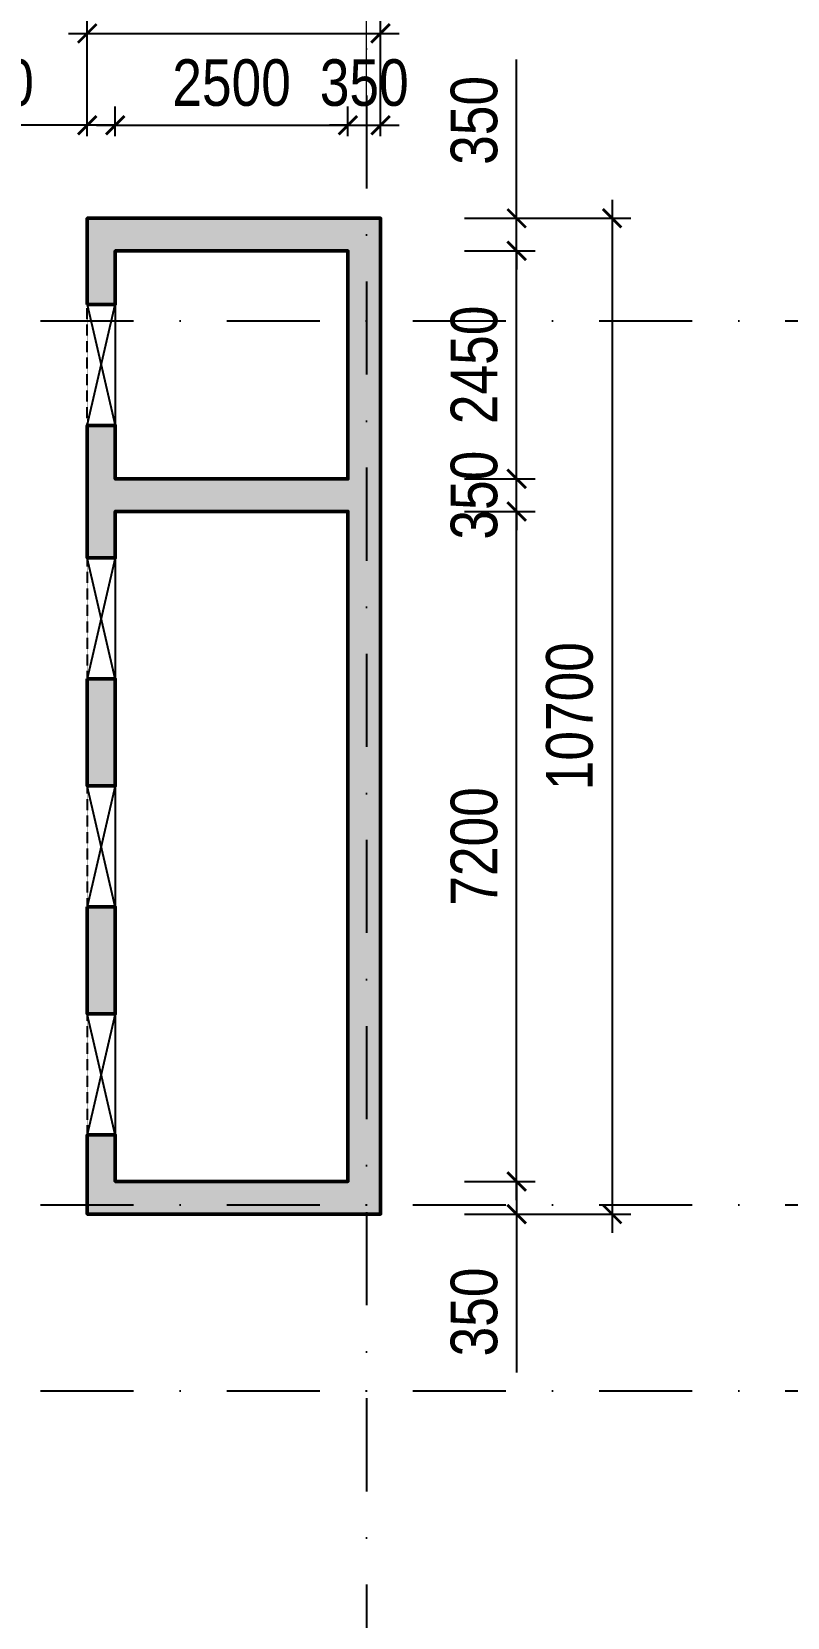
# Model space of a CAD drawing. Header units: millimetres. Extents: x 13965 to 1327256, y -72704 to 46237.
# Drawn here: x 882428 to 890544, y -26497 to -9459 of the extents above; entities that cross this region are included whole.
import ezdxf

# ---------------------------------------------------------------- set-up
doc = ezdxf.new("R2010")
doc.units = ezdxf.units.MM
doc.header["$MEASUREMENT"] = 0
doc.linetypes.add('DASHDOT', pattern=[1, 0.5, -0.25, 0, -0.25])
doc.linetypes.add('DASHED', pattern=[4.5, 3, -1.5])
for name, color, linetype in [('ccu11-Khuat', 9, 'DASHED'), ('ccu11-Manh', 8, 'Continuous'), ('ccu11-Thay', 7, 'Continuous'), ('KC2-DIM', 251, 'Continuous'), ('KT-Hatch', 251, 'Continuous'), ('KT-Luoi truc South Tower', 8, 'DASHDOT')]:
    doc.layers.add(name, color=color, linetype=linetype)
doc.layers.add('KT-Kich thuoc', color=159, linetype='Continuous', lineweight=18)
doc.layers.add('ST_MBDV Cot vach 220805$0$Xref_ST_MBDV Cot vach 30.7.2022$0$KT-Net cot vach', color=6, linetype='Continuous', lineweight=50)
doc.styles.add('Arial Narrow', font='ARIALN.TTF')
doc.dimstyles.new('ccu12-200', dxfattribs={"dimscale": 200, "dimtxt": 2.5, "dimasz": 1, "dimexe": 1, "dimexo": 2, "dimgap": 1, "dimtad": 1, "dimdec": 0, "dimdsep": 46, "dimtxsty": 'Arial Narrow', "dimblk": 'ARCHTICK', "dimcen": -1, "dimdle": 1, "dimclrd": 256, "dimclre": 256, "dimclrt": 3, "dimadec": 0, "dimazin": 2, "dimtfac": 0.1, "dimtdec": 0, "dimtmove": 0, "dimatfit": 1, "dimldrblk": 'ARCHTICK', "dimfxl": 1, "dimtvp": 0.833333, "dimtolj": 1, "dimtzin": 12, "dimarcsym": 0})
doc.dimstyles.new('CCU_1-300', dxfattribs={"dimscale": 300, "dimtxt": 2.5, "dimasz": 1, "dimexe": 1, "dimexo": 2, "dimgap": 0.5, "dimtad": 1, "dimdec": 0, "dimdsep": 46, "dimtxsty": 'Arial Narrow', "dimblk": 'ARCHTICK', "dimcen": -1, "dimdle": 1, "dimclrd": 256, "dimclre": 256, "dimclrt": 3, "dimadec": 0, "dimazin": 2, "dimtfac": 0.1, "dimtdec": 0, "dimtix": 1, "dimtmove": 2, "dimatfit": 1, "dimfxl": 1, "dimtvp": 0.833333, "dimtolj": 1, "dimtzin": 12, "dimarcsym": 0})

# ---------------------------------------------------------------- blocks, each defined once
blk = doc.blocks.new('_ArchTick')
at = {"color": 0, "const_width": 0.15}
blk.add_lwpolyline([(-0.5, -0.5), (0.5, 0.5)], dxfattribs=at)
blk = doc.blocks.new('*D1069')
at = {"layer": 'Defpoints', "color": 0, "transparency": 16777216}
for p in [(-25223, 31492), (-33923, 28684, 0), (-25223, 28649, 0)]:
    blk.add_point(p, dxfattribs=at)
at = {"layer": 'KT-Kich thuoc', "lineweight": -2, "transparency": 16777216}
for p, q in [((-33923, 29284), (-33923, 31792)), ((-25223, 29249), (-25223, 31792)), ((-34223, 31492), (-24923, 31492))]:
    blk.add_line(p, q, dxfattribs=at)
at = {"layer": 'KT-Kich thuoc', "lineweight": -2, "transparency": 16777216, "xscale": 300, "yscale": 300, "zscale": 300, "rotation": 180}
blk.add_blockref('_ArchTick', (-33923, 31492), dxfattribs=at)
at = {"layer": 'KT-Kich thuoc', "lineweight": -2, "transparency": 16777216, "xscale": 300, "yscale": 300, "zscale": 300}
blk.add_blockref('_ArchTick', (-25223, 31492), dxfattribs=at)
at = {"layer": 'KT-Kich thuoc', "color": 3, "transparency": 16777216, "insert": (-29573, 32025), "char_height": 750, "attachment_point": 5, "style": 'Arial Narrow'}
blk.add_mtext('\\A1;8700', dxfattribs=at)
blk = doc.blocks.new('*D1073')
at = {"layer": 'Defpoints', "color": 0, "transparency": 16777216}
for p in [(-6323, 33292), (-33923, 28921), (-6323, 28921)]:
    blk.add_point(p, dxfattribs=at)
at = {"layer": 'KT-Kich thuoc', "lineweight": -2, "transparency": 16777216}
for p, q in [((-33923, 29521), (-33923, 33592)), ((-6323, 29521), (-6323, 33592)), ((-34223, 33292), (-6023, 33292))]:
    blk.add_line(p, q, dxfattribs=at)
at = {"layer": 'KT-Kich thuoc', "lineweight": -2, "transparency": 16777216, "xscale": 300, "yscale": 300, "zscale": 300, "rotation": 180}
blk.add_blockref('_ArchTick', (-33923, 33292), dxfattribs=at)
at = {"layer": 'KT-Kich thuoc', "lineweight": -2, "transparency": 16777216, "xscale": 300, "yscale": 300, "zscale": 300}
blk.add_blockref('_ArchTick', (-6323, 33292), dxfattribs=at)
at = {"layer": 'KT-Kich thuoc', "color": 3, "transparency": 16777216, "insert": (-20123, 33825), "char_height": 750, "attachment_point": 5, "style": 'Arial Narrow'}
blk.add_mtext('\\A1;27600', dxfattribs=at)
blk = doc.blocks.new('*D698')
at = {"layer": 'Defpoints', "color": 0, "transparency": 16777216}
for p in [(886678, -21814), (887637, -21814), (886678, -22164)]:
    blk.add_point(p, dxfattribs=at)
at = {"layer": 'KC2-DIM', "lineweight": -2, "transparency": 16777216}
for p, q in [((887637, -21814), (887637, -21614)), ((887078, -21814), (887837, -21814)), ((887637, -21814), (887637, -22164)), ((887078, -22164), (887837, -22164)), ((887637, -22164), (887637, -23868))]:
    blk.add_line(p, q, dxfattribs=at)
at = {"layer": 'KC2-DIM', "lineweight": -2, "transparency": 16777216, "xscale": 200, "yscale": 200, "zscale": 200}
for p, rotation in [((887637, -21814), 270), ((887637, -22164), 90)]:
    blk.add_blockref('_ArchTick', p, dxfattribs=dict(at, rotation=rotation))
at = {"layer": 'KC2-DIM', "color": 3, "transparency": 16777216, "insert": (887182, -23216), "char_height": 500, "attachment_point": 5, "rotation": 90, "style": 'Arial Narrow'}
blk.add_mtext('\\A1;350', dxfattribs=at)
blk = doc.blocks.new('*D699')
at = {"layer": 'Defpoints', "color": 0, "transparency": 16777216}
for p in [(886678, -14614), (887637, -14614), (886678, -21814)]:
    blk.add_point(p, dxfattribs=at)
at = {"layer": 'KC2-DIM', "lineweight": -2, "transparency": 16777216}
for p, q in [((887637, -22014), (887637, -14414)), ((887078, -14614), (887837, -14614)), ((887078, -21814), (887837, -21814))]:
    blk.add_line(p, q, dxfattribs=at)
at = {"layer": 'KC2-DIM', "lineweight": -2, "transparency": 16777216, "xscale": 200, "yscale": 200, "zscale": 200}
for p, rotation in [((887637, -14614), 90), ((887637, -21814), 270)]:
    blk.add_blockref('_ArchTick', p, dxfattribs=dict(at, rotation=rotation))
at = {"layer": 'KC2-DIM', "color": 3, "transparency": 16777216, "insert": (887182, -18214), "char_height": 500, "attachment_point": 5, "rotation": 90, "style": 'Arial Narrow'}
blk.add_mtext('\\A1;7200', dxfattribs=at)
blk = doc.blocks.new('*D700')
at = {"layer": 'Defpoints', "color": 0, "transparency": 16777216}
for p in [(886678, -14264), (887637, -14264), (886678, -14614)]:
    blk.add_point(p, dxfattribs=at)
at = {"layer": 'KC2-DIM', "lineweight": -2, "transparency": 16777216}
for p, q in [((887637, -14264), (887637, -14064)), ((887078, -14264), (887837, -14264)), ((887637, -14614), (887637, -14264)), ((887078, -14614), (887837, -14614)), ((887637, -14614), (887637, -14814))]:
    blk.add_line(p, q, dxfattribs=at)
at = {"layer": 'KC2-DIM', "lineweight": -2, "transparency": 16777216, "xscale": 200, "yscale": 200, "zscale": 200}
for p, rotation in [((887637, -14264), 270), ((887637, -14614), 90)]:
    blk.add_blockref('_ArchTick', p, dxfattribs=dict(at, rotation=rotation))
at = {"layer": 'KC2-DIM', "color": 3, "transparency": 16777216, "insert": (887182, -14439), "char_height": 500, "attachment_point": 5, "rotation": 90, "style": 'Arial Narrow'}
blk.add_mtext('\\A1;350', dxfattribs=at)
blk = doc.blocks.new('*D701')
at = {"layer": 'Defpoints', "color": 0, "transparency": 16777216}
for p in [(886678, -11814), (887637, -11814), (886678, -14264)]:
    blk.add_point(p, dxfattribs=at)
at = {"layer": 'KC2-DIM', "lineweight": -2, "transparency": 16777216}
for p, q in [((887637, -14464), (887637, -11614)), ((887078, -11814), (887837, -11814)), ((887078, -14264), (887837, -14264))]:
    blk.add_line(p, q, dxfattribs=at)
at = {"layer": 'KC2-DIM', "lineweight": -2, "transparency": 16777216, "xscale": 200, "yscale": 200, "zscale": 200}
for p, rotation in [((887637, -11814), 90), ((887637, -14264), 270)]:
    blk.add_blockref('_ArchTick', p, dxfattribs=dict(at, rotation=rotation))
at = {"layer": 'KC2-DIM', "color": 3, "transparency": 16777216, "insert": (887182, -13039), "char_height": 500, "attachment_point": 5, "rotation": 90, "style": 'Arial Narrow'}
blk.add_mtext('\\A1;2450', dxfattribs=at)
blk = doc.blocks.new('*D702')
at = {"layer": 'Defpoints', "color": 0, "transparency": 16777216}
for p in [(886678, -11464), (887637, -11464), (886678, -11814)]:
    blk.add_point(p, dxfattribs=at)
at = {"layer": 'KC2-DIM', "lineweight": -2, "transparency": 16777216}
for p, q in [((887637, -11464), (887637, -9759)), ((887078, -11464), (887837, -11464)), ((887637, -11814), (887637, -11464)), ((887078, -11814), (887837, -11814)), ((887637, -11814), (887637, -12014))]:
    blk.add_line(p, q, dxfattribs=at)
at = {"layer": 'KC2-DIM', "lineweight": -2, "transparency": 16777216, "xscale": 200, "yscale": 200, "zscale": 200}
for p, rotation in [((887637, -11464), 270), ((887637, -11814), 90)]:
    blk.add_blockref('_ArchTick', p, dxfattribs=dict(at, rotation=rotation))
at = {"layer": 'KC2-DIM', "color": 3, "transparency": 16777216, "insert": (887182, -10412), "char_height": 500, "attachment_point": 5, "rotation": 90, "style": 'Arial Narrow'}
blk.add_mtext('\\A1;350', dxfattribs=at)
blk = doc.blocks.new('*D703')
at = {"layer": 'Defpoints', "color": 0, "transparency": 16777216}
for p in [(886678, -11464), (886678, -22164), (888662, -22164)]:
    blk.add_point(p, dxfattribs=at)
at = {"layer": 'KC2-DIM', "lineweight": -2, "transparency": 16777216}
for p, q in [((888662, -11264), (888662, -22364)), ((887078, -11464), (888862, -11464)), ((887078, -22164), (888862, -22164))]:
    blk.add_line(p, q, dxfattribs=at)
at = {"layer": 'KC2-DIM', "lineweight": -2, "transparency": 16777216, "xscale": 200, "yscale": 200, "zscale": 200}
for p, rotation in [((888662, -11464), 90), ((888662, -22164), 270)]:
    blk.add_blockref('_ArchTick', p, dxfattribs=dict(at, rotation=rotation))
at = {"layer": 'KC2-DIM', "color": 3, "transparency": 16777216, "insert": (888207, -16814), "char_height": 500, "attachment_point": 5, "rotation": 90, "style": 'Arial Narrow'}
blk.add_mtext('\\A1;10700', dxfattribs=at)
blk = doc.blocks.new('*D704')
at = {"layer": 'Defpoints', "color": 0, "transparency": 16777216}
for p in [(883025, -10464), (883025, -10983), (883325, -10983)]:
    blk.add_point(p, dxfattribs=at)
at = {"layer": 'KC2-DIM', "lineweight": -2, "transparency": 16777216}
for p, q in [((883025, -10583), (883025, -10264)), ((883325, -10583), (883325, -10264)), ((883025, -10464), (881321, -10464)), ((883325, -10464), (883025, -10464)), ((883325, -10464), (883525, -10464))]:
    blk.add_line(p, q, dxfattribs=at)
at = {"layer": 'KC2-DIM', "lineweight": -2, "transparency": 16777216, "xscale": 200, "yscale": 200, "zscale": 200}
blk.add_blockref('_ArchTick', (883025, -10464), dxfattribs=at)
at = {"layer": 'KC2-DIM', "lineweight": -2, "transparency": 16777216, "xscale": 200, "yscale": 200, "zscale": 200, "rotation": 180}
blk.add_blockref('_ArchTick', (883325, -10464), dxfattribs=at)
at = {"layer": 'KC2-DIM', "color": 3, "transparency": 16777216, "insert": (881973, -10009), "char_height": 500, "attachment_point": 5, "style": 'Arial Narrow'}
blk.add_mtext('\\A1;300', dxfattribs=at)
blk = doc.blocks.new('*D705')
at = {"layer": 'Defpoints', "color": 0, "transparency": 16777216}
for p in [(885825, -10464), (883325, -10983), (885825, -10983)]:
    blk.add_point(p, dxfattribs=at)
at = {"layer": 'KC2-DIM', "lineweight": -2, "transparency": 16777216}
for p, q in [((883325, -10583), (883325, -10264)), ((885825, -10583), (885825, -10264)), ((883125, -10464), (886025, -10464))]:
    blk.add_line(p, q, dxfattribs=at)
at = {"layer": 'KC2-DIM', "lineweight": -2, "transparency": 16777216, "xscale": 200, "yscale": 200, "zscale": 200, "rotation": 180}
blk.add_blockref('_ArchTick', (883325, -10464), dxfattribs=at)
at = {"layer": 'KC2-DIM', "lineweight": -2, "transparency": 16777216, "xscale": 200, "yscale": 200, "zscale": 200}
blk.add_blockref('_ArchTick', (885825, -10464), dxfattribs=at)
at = {"layer": 'KC2-DIM', "color": 3, "transparency": 16777216, "insert": (884575, -10009), "char_height": 500, "attachment_point": 5, "style": 'Arial Narrow'}
blk.add_mtext('\\A1;2500', dxfattribs=at)
blk = doc.blocks.new('*D706')
at = {"layer": 'Defpoints', "color": 0, "transparency": 16777216}
for p in [(886175, -10464), (885825, -10983), (886175, -10983)]:
    blk.add_point(p, dxfattribs=at)
at = {"layer": 'KC2-DIM', "lineweight": -2, "transparency": 16777216}
for p, q in [((885825, -10583), (885825, -10264)), ((886175, -10583), (886175, -10264)), ((885825, -10464), (885625, -10464)), ((885825, -10464), (886175, -10464)), ((886175, -10464), (886375, -10464))]:
    blk.add_line(p, q, dxfattribs=at)
at = {"layer": 'KC2-DIM', "lineweight": -2, "transparency": 16777216, "xscale": 200, "yscale": 200, "zscale": 200}
blk.add_blockref('_ArchTick', (885825, -10464), dxfattribs=at)
at = {"layer": 'KC2-DIM', "lineweight": -2, "transparency": 16777216, "xscale": 200, "yscale": 200, "zscale": 200, "rotation": 180}
blk.add_blockref('_ArchTick', (886175, -10464), dxfattribs=at)
at = {"layer": 'KC2-DIM', "color": 3, "transparency": 16777216, "insert": (886000, -10009), "char_height": 500, "attachment_point": 5, "style": 'Arial Narrow'}
blk.add_mtext('\\A1;350', dxfattribs=at)
blk = doc.blocks.new('*D707')
at = {"layer": 'Defpoints', "color": 0, "transparency": 16777216}
for p in [(886175, -9477), (883025, -10983), (886175, -10983)]:
    blk.add_point(p, dxfattribs=at)
at = {"layer": 'KC2-DIM', "lineweight": -2, "transparency": 16777216}
for p, q in [((883025, -10583), (883025, -9277)), ((886175, -10583), (886175, -9277)), ((882825, -9477), (886375, -9477))]:
    blk.add_line(p, q, dxfattribs=at)
at = {"layer": 'KC2-DIM', "lineweight": -2, "transparency": 16777216, "xscale": 200, "yscale": 200, "zscale": 200, "rotation": 180}
blk.add_blockref('_ArchTick', (883025, -9477), dxfattribs=at)
at = {"layer": 'KC2-DIM', "lineweight": -2, "transparency": 16777216, "xscale": 200, "yscale": 200, "zscale": 200}
blk.add_blockref('_ArchTick', (886175, -9477), dxfattribs=at)
at = {"layer": 'KC2-DIM', "color": 3, "transparency": 16777216, "insert": (884600, -9021), "char_height": 500, "attachment_point": 5, "style": 'Arial Narrow'}
blk.add_mtext('\\A1;3150', dxfattribs=at)
blk = doc.blocks.new('MBCV-T38')
at = {"layer": 'KT-Hatch'}
h = blk.add_hatch(dxfattribs=at)
h.set_pattern_fill('BTCT', color=256, scale=30)
h.set_pattern_definition([(50, (44510.04, -29192.65), (215.17805, -18.82564), [22.5, -247.5]), (355, (44510.04, -29192.65), (-41.6254, 225.6576), [18, -198]), (100.4514, (44527.97, -29194.21), (173.5528, 206.8319), [19.1221, -210.3426]), (46.1842, (44510.04, -29132.65), (320.1723, -49.6557), [33.75, -371.25]), (96.6356, (44536.72, -29136.78), (280.3988, 292.2354), [28.683, -315.514]), (351.1842, (44510.04, -29132.65), (280.3986, 292.2356), [27, -297]), (21, (44540.04, -29147.65), (179.0721, -120.78567), [22.5, -247.5]), (326, (44540.04, -29147.65), (72.9946, 217.545), [18, -198]), (71.4514, (44554.96, -29157.71), (252.0668, 96.75915), [19.1221, -210.3426]), (37.5, (44510.04, -29192.65), (3.64796, 99.86816), [0, -195.6, 0, -201, 0, -198.75]), (7.5, (44510.04, -29192.65), (78.92086, 118.32351), [0, -114.6, 0, -191.1, 0, -75.75]), (327.5, (44443.14, -29192.65), (160.14673, -6.76646), [0, -75, 0, -234, 0, -310.5]), (317.5, (44413.14, -29192.65), (174.95585, 30.0315), [0, -97.5, 0, -155.4, 0, -220.5]), (45, (44510.04, -29192.65), (-79.54951, 79.54951), []), (45, (44563.07, -29192.65), (-79.54951, 79.54951), [])])
h.paths.add_polyline_path([(7587, -9572), (7887, -9572), (7887, -8422), (7587, -8422)], flags=17)
h.paths.add_polyline_path([(7887, -5972), (7587, -5972), (7587, -7122), (7887, -7122)], flags=17)
h.paths.add_polyline_path([(7587, -4672), (7887, -4672), (7887, -4172), (10387, -4172), (10387, -11372), (7887, -11372), (7887, -10872), (7587, -10872), (7587, -11722), (10737, -11722), (10737, -1022), (7587, -1022), (7587, -1947), (7887, -1947), (7887, -1372), (10387, -1372), (10387, -3822), (7887, -3822), (7887, -3247), (7587, -3247)])
h.paths.add_polyline_path([(4287, -11372), (1787, -11372), (1787, -4172), (4287, -4172), (4287, -4672), (4587, -4672), (4587, -3822), (1437, -3822), (1437, -11722), (4587, -11722), (4587, -10872), (4287, -10872)])
h.paths.add_polyline_path([(4287, -9572), (4587, -9572), (4587, -8422), (4287, -8422)], flags=17)
h.paths.add_polyline_path([(4287, -7122), (4587, -7122), (4587, -5972), (4287, -5972)], flags=17)
at = {"layer": 'ccu11-Khuat', "color": 6, "ltscale": 0.2}
blk.add_line((7587, -3247, 0), (7587, -1947, 0), dxfattribs=at)
at = {"layer": 'ccu11-Khuat', "color": 6, "ltscale": 0.2, "elevation": 0}
for points in [[(7587, -4672), (7587, -5972)], [(7587, -7122), (7587, -8422)], [(7587, -9572), (7587, -10872)]]:
    blk.add_lwpolyline(points, dxfattribs=at)
at = {"layer": 'ccu11-Manh'}
for p, q in [((7587, -3247, 0), (7887, -1947, 0)), ((7587, -1947, 0), (7887, -3247, 0))]:
    blk.add_line(p, q, dxfattribs=at)
at = {"layer": 'ccu11-Thay', "color": 6, "ltscale": 0.5}
blk.add_line((7887, -1947, 0), (7887, -3247, 0), dxfattribs=at)
at = {"layer": 'ccu11-Thay', "color": 6, "ltscale": 0.5, "elevation": 0}
for points in [[(7887, -4672), (7887, -5972)], [(7887, -7122), (7887, -8422)], [(7887, -9572), (7887, -10872)]]:
    blk.add_lwpolyline(points, dxfattribs=at)
at = {"layer": 'ST_MBDV Cot vach 220805$0$Xref_ST_MBDV Cot vach 30.7.2022$0$KT-Net cot vach', "elevation": 0}
for points in [[(7587, -1947), (7587, -1022), (10737, -1022), (10737, -11722), (7587, -11722), (7587, -10872), (7887, -10872), (7887, -11372), (10387, -11372), (10387, -4172), (7887, -4172), (7887, -4672), (7587, -4672), (7587, -3247), (7887, -3247), (7887, -3822), (10387, -3822), (10387, -1372), (7887, -1372), (7887, -1947)], [(7587, -5972), (7887, -5972), (7887, -7122), (7587, -7122)], [(7587, -8422), (7887, -8422), (7887, -9572), (7587, -9572)]]:
    blk.add_lwpolyline(points, close=True, dxfattribs=at)
blk = doc.blocks.new('Asix South Tower')
at = {"layer": 'KT-Luoi truc South Tower', "ltscale": 2000}
for p, q in [((-33923, 33491.9), (-33923, -4459.1)), ((-49426.2, 27070.4), (10118.8, 27070.4)), ((-49426.2, 17570.4), (10118.8, 17570.4)), ((-49426.2, 15570.4), (10118.8, 15570.4))]:
    blk.add_line(p, q, dxfattribs=at)
at = {"layer": 'KT-Kich thuoc'}
for base, p1, p2, picture, middle in [((-6323, 33291.9), (-33923, 28921.3), (-6323, 28921.3), '*D1073', (-20123, 33824.8)), ((-25223, 31491.9), (-33923, 28684.3, 0), (-25223, 28648.7, 0), '*D1069', (-29573, 32024.8))]:
    dim = blk.add_linear_dim(base=base, p1=p1, p2=p2, dimstyle='CCU_1-300', dxfattribs=at)
    dim.commit()
    dim.dimension.update_dxf_attribs({"geometry": picture, "text_midpoint": middle})

msp = doc.modelspace()

# ---------------------------------------------------------------- linework, layer by layer
at = {"layer": 'KC2-DIM', "ltscale": 0.5}
for points in [[(883325.3, -15113.9), (883025.3, -16413.9)], [(883325.3, -16413.9), (883025.3, -15113.9)], [(883325.3, -17563.9), (883025.3, -18863.9)], [(883325.3, -18863.9), (883025.3, -17563.9)], [(883325.3, -20013.9), (883025.3, -21313.9)], [(883325.3, -21313.9), (883025.3, -20013.9)]]:
    msp.add_lwpolyline(points, dxfattribs=at)

# ---------------------------------------------------------------- block references
at = {"layer": 'ccu11-Khuat'}
msp.add_blockref('MBCV-T38', (875438.3, -10441.7, 0), dxfattribs=at)
at = {"layer": 'KT-Kich thuoc'}
msp.add_blockref('Asix South Tower', (919947.9, -39634.4), dxfattribs=at)

# ---------------------------------------------------------------- dimensions: what is measured, and where the dimension line sits
at = {"layer": 'KC2-DIM'}
for base, p1, p2, picture, middle in [((886175.3, -9476.6), (883025.3, -10982.7), (886175.3, -10982.7), '*D707', (884600.3, -9021.4)), ((883025.3, -10464.1), (883325.3, -10982.7), (883025.3, -10982.7), '*D704', (881973.1, -10008.8)), ((885825.3, -10464.1), (883325.3, -10982.7), (885825.3, -10982.7), '*D705', (884575.3, -10008.8))]:
    dim = msp.add_linear_dim(base=base, p1=p1, p2=p2, dimstyle='ccu12-200', dxfattribs=at)
    dim.commit()
    dim.dimension.update_dxf_attribs({"geometry": picture, "text_midpoint": middle})
dim = msp.add_linear_dim(base=(886175.3, -10464.1), p1=(885825.3, -10982.7), p2=(886175.3, -10982.7), dimstyle='ccu12-200', dxfattribs=at)
dim.commit()
dim.dimension.update_dxf_attribs({"geometry": '*D706', "text_midpoint": (886000.3, -10464.1), "dimtype": 160})
for base, p1, p2, picture, middle in [((887637.1, -11463.9), (886678.4, -11813.9), (886678.4, -11463.9), '*D702', (887181.8, -10411.7)), ((888661.9, -22163.9), (886678.4, -11463.9), (886678.4, -22163.9), '*D703', (888206.6, -16813.9)), ((887637.1, -11813.9), (886678.4, -14263.9), (886678.4, -11813.9), '*D701', (887181.8, -13038.9)), ((887637.1, -14613.9), (886678.4, -21813.9), (886678.4, -14613.9), '*D699', (887181.8, -18213.9))]:
    dim = msp.add_linear_dim(base=base, p1=p1, p2=p2, angle=90, dimstyle='ccu12-200', dxfattribs=at)
    dim.commit()
    dim.dimension.update_dxf_attribs({"geometry": picture, "text_midpoint": middle})
for base, p1, p2, picture, middle in [((887637.1, -14263.9), (886678.4, -14613.9), (886678.4, -14263.9), '*D700', (887637.1, -14438.9)), ((887637.1, -21813.9), (886678.4, -22163.9), (886678.4, -21813.9), '*D698', (887637.1, -23216.2))]:
    dim = msp.add_linear_dim(base=base, p1=p1, p2=p2, angle=90, dimstyle='ccu12-200', dxfattribs=at)
    dim.commit()
    dim.dimension.update_dxf_attribs({"geometry": picture, "text_midpoint": middle, "dimtype": 160})

doc.saveas('drawing.dxf')
